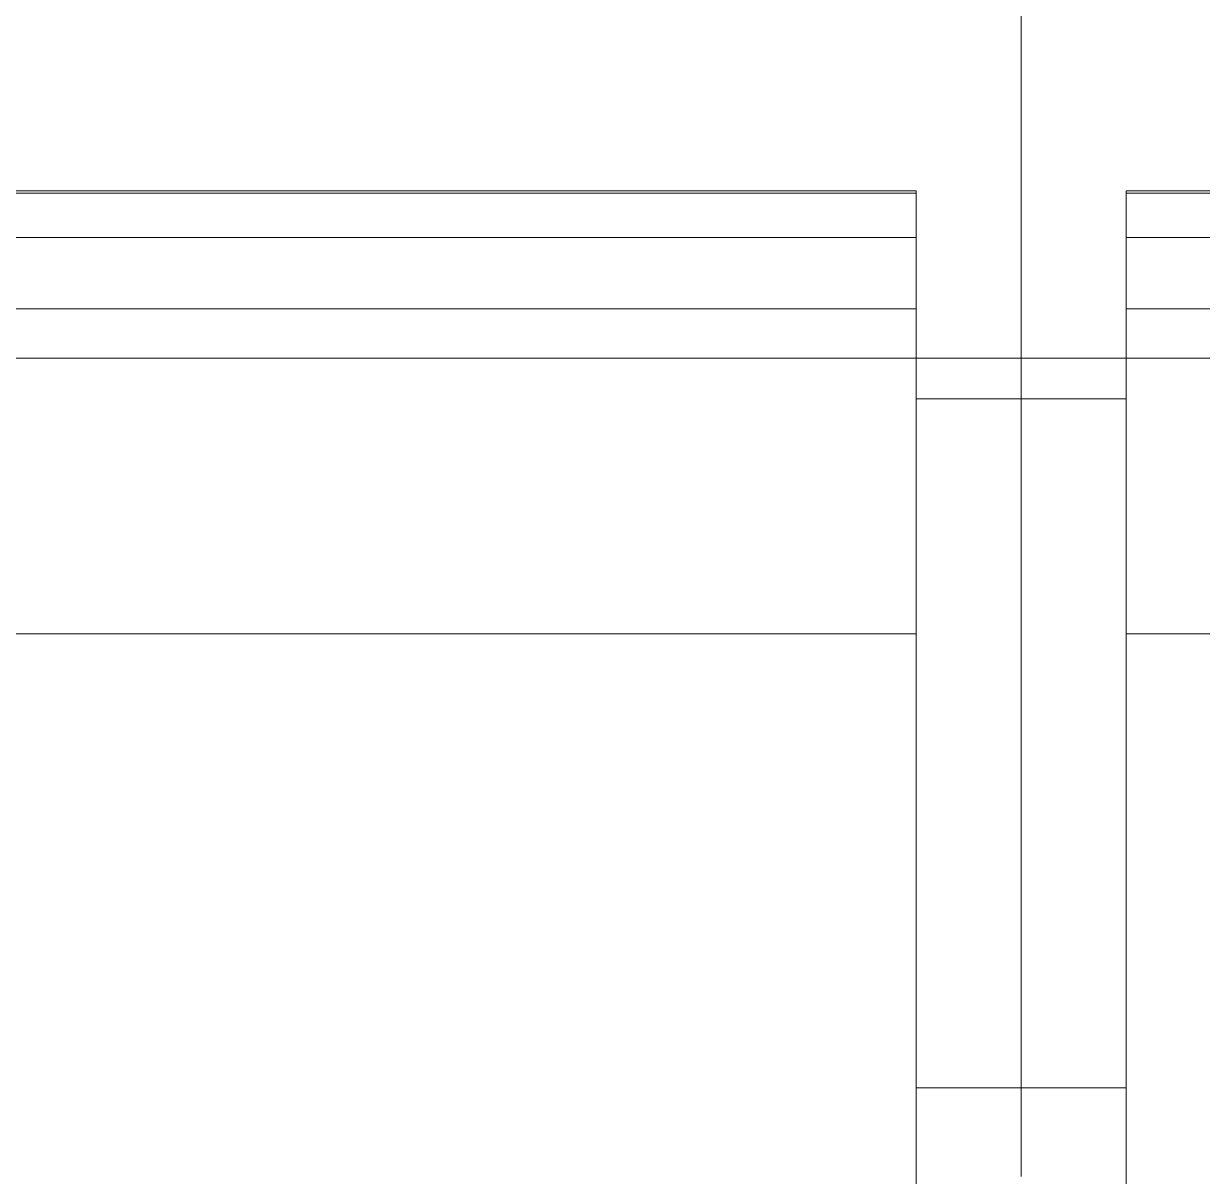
# Model space of a CAD drawing. Header units: millimetres. Extents: x -46169 to 237885, y -84465 to 18123.
# Drawn here: x 119707 to 119982, y -80473.6 to -80204.5 of the extents above; entities that cross this region are included whole.
import ezdxf

# ---------------------------------------------------------------- set-up
doc = ezdxf.new("R2010")
doc.units = ezdxf.units.MM
doc.header["$MEASUREMENT"] = 0
doc.linetypes.add('Wipeout_Contour', pattern=[1000, 0, -1000])
doc.layers.add('0_Pen_No__85', color=8, linetype='Continuous', lineweight=20)
doc.layers.add('New_A-35-M_FFE_Fixed_Pen_No__1', color=7, linetype='Continuous', lineweight=13)
doc.layers.add('New_A-25-M_Wall_Ext', color=7, linetype='Continuous')
doc.layers.add('New_A-35-M_FFE_Fixed', color=7, linetype='Continuous')

# ---------------------------------------------------------------- blocks, each defined once
blk = doc.blocks.new('Section Elem_2_2', base_point=(64459.15, -84332.61))
at = {"color": 254, "linetype": 'Wipeout_Contour', "lineweight": 0, "ltscale": 863243.063228}
blk.add_wipeout([(116728.38, -78182.61), (116728.38, -79726.43), (121319.73, -79726.43), (121319.73, -80282.61), (121879.36, -80282.61), (121879.36, -78182.61)], dxfattribs=at).dxf.layer = 'New_A-25-M_Wall_Ext'
blk = doc.blocks.new('Section Elem_23_2', base_point=(64459.15, -84332.61))
at = {"color": 254, "linetype": 'Wipeout_Contour', "lineweight": 0, "ltscale": 578040.126377}
blk.add_wipeout([(120489.73, -80189.27), (119939.73, -80189.27), (119939.73, -80204.54), (120489.73, -80204.54)], dxfattribs=at).dxf.layer = 'New_A-35-M_FFE_Fixed'
at = {"color": 254, "linetype": 'Wipeout_Contour', "lineweight": 0, "ltscale": 578144.344542}
blk.add_wipeout([(119964.23, -80243.61), (119964.23, -80244.13), (120465.23, -80244.13), (120465.23, -80243.61)], dxfattribs=at).dxf.layer = 'New_A-35-M_FFE_Fixed'
at = {"color": 254, "linetype": 'Wipeout_Contour', "lineweight": 0, "ltscale": 578168.921527}
blk.add_wipeout([(119964.23, -80254.45), (119964.23, -80255.42), (120465.23, -80255.42), (120465.23, -80254.45)], dxfattribs=at).dxf.layer = 'New_A-35-M_FFE_Fixed'
at = {"color": 254, "linetype": 'Wipeout_Contour', "lineweight": 0, "ltscale": 578175.094652}
blk.add_wipeout([(119964.23, -80256.82), (119964.23, -80258.61), (120465.23, -80258.61), (120465.23, -80256.82)], dxfattribs=at).dxf.layer = 'New_A-35-M_FFE_Fixed'
at = {"color": 254, "linetype": 'Wipeout_Contour', "lineweight": 0, "ltscale": 578195.816581}
blk.add_wipeout([(119964.23, -80265.7), (119964.23, -80268.38), (120465.23, -80268.38), (120465.23, -80265.7)], dxfattribs=at).dxf.layer = 'New_A-35-M_FFE_Fixed'
at = {"color": 254, "linetype": 'Wipeout_Contour', "lineweight": 0, "ltscale": 867908.398319}
blk.add_wipeout([(119964.23, -80346.96), (119964.23, -80503.33), (119994.23, -80503.33), (120435.23, -80503.33), (120465.23, -80503.33), (120465.23, -80346.96)], dxfattribs=at).dxf.layer = 'New_A-35-M_FFE_Fixed'
at = {"color": 254, "linetype": 'Wipeout_Contour', "lineweight": 0, "ltscale": 578171.548157}
blk.add_wipeout([(119964.23, -80256.82), (120465.23, -80256.82), (120465.23, -80255.42), (119964.23, -80255.42)], dxfattribs=at).dxf.layer = 'New_A-35-M_FFE_Fixed'
at = {"color": 254, "linetype": 'Wipeout_Contour', "lineweight": 0, "ltscale": 578179.446042}
blk.add_wipeout([(119964.23, -80258.61), (119964.23, -80260.74), (120465.23, -80260.74), (120465.23, -80258.61)], dxfattribs=at).dxf.layer = 'New_A-35-M_FFE_Fixed'
at = {"color": 254, "linetype": 'Wipeout_Contour', "lineweight": 0, "ltscale": 578289.078884}
blk.add_wipeout([(120465.23, -80271.08), (119964.23, -80271.08), (119964.23, -80346.96), (120465.23, -80346.96)], dxfattribs=at).dxf.layer = 'New_A-35-M_FFE_Fixed'
at = {"color": 254, "linetype": 'Wipeout_Contour', "lineweight": 0, "ltscale": 577531.486344}
blk.add_wipeout([(119939.73, -80351.09), (119939.73, -80371.46), (119964.23, -80371.46), (119964.23, -80351.09)], dxfattribs=at).dxf.layer = 'New_A-35-M_FFE_Fixed'
at = {"color": 254, "linetype": 'Wipeout_Contour', "lineweight": 0, "ltscale": 577622.638509}
blk.add_wipeout([(119939.73, -80412.46), (119964.23, -80412.46), (119964.23, -80391.97), (119939.73, -80391.97)], dxfattribs=at).dxf.layer = 'New_A-35-M_FFE_Fixed'
at = {"color": 254, "linetype": 'Wipeout_Contour', "lineweight": 0, "ltscale": 577773.877538}
blk.add_wipeout([(119939.73, -80466.62), (119939.73, -80473.58), (119964.23, -80473.58), (119964.23, -80466.62)], dxfattribs=at).dxf.layer = 'New_A-35-M_FFE_Fixed'
at = {"color": 254, "linetype": 'Wipeout_Contour', "lineweight": 0, "ltscale": 578156.387814}
blk.add_wipeout([(120465.23, -80244.13), (119964.23, -80244.13), (119964.23, -80254.45), (120465.23, -80254.45)], dxfattribs=at).dxf.layer = 'New_A-35-M_FFE_Fixed'
at = {"color": 254, "linetype": 'Wipeout_Contour', "lineweight": 0, "ltscale": 578184.461264}
blk.add_wipeout([(119964.23, -80260.74), (119964.23, -80263.13), (120465.23, -80263.13), (120465.23, -80260.74)], dxfattribs=at).dxf.layer = 'New_A-35-M_FFE_Fixed'
at = {"color": 254, "linetype": 'Wipeout_Contour', "lineweight": 0, "ltscale": 578201.788505}
blk.add_wipeout([(119964.23, -80268.38), (119964.23, -80271.08), (120465.23, -80271.08), (120465.23, -80268.38)], dxfattribs=at).dxf.layer = 'New_A-35-M_FFE_Fixed'
at = {"color": 254, "linetype": 'Wipeout_Contour', "lineweight": 0, "ltscale": 577398.870196}
blk.add_wipeout([(119964.23, -80292.11), (119939.73, -80292.11), (119939.73, -80311.28), (119964.23, -80311.28)], dxfattribs=at).dxf.layer = 'New_A-35-M_FFE_Fixed'
at = {"color": 254, "linetype": 'Wipeout_Contour', "lineweight": 0, "ltscale": 577576.990911}
blk.add_wipeout([(119939.73, -80391.97), (119964.23, -80391.97), (119964.23, -80371.46), (119939.73, -80371.46)], dxfattribs=at).dxf.layer = 'New_A-35-M_FFE_Fixed'
at = {"color": 254, "linetype": 'Wipeout_Contour', "lineweight": 0, "ltscale": 577758.427442}
blk.add_wipeout([(119939.73, -80459.71), (119939.73, -80466.62), (119964.23, -80466.62), (119964.23, -80459.71)], dxfattribs=at).dxf.layer = 'New_A-35-M_FFE_Fixed'
at = {"color": 254, "linetype": 'Wipeout_Contour', "lineweight": 0, "ltscale": 578189.977729}
blk.add_wipeout([(119964.23, -80263.13), (119964.23, -80265.7), (120465.23, -80265.7), (120465.23, -80263.13)], dxfattribs=at).dxf.layer = 'New_A-35-M_FFE_Fixed'
at = {"color": 254, "linetype": 'Wipeout_Contour', "lineweight": 0, "ltscale": 577442.126037}
blk.add_wipeout([(119939.73, -80330.99), (119964.23, -80330.99), (119964.23, -80311.28), (119939.73, -80311.28)], dxfattribs=at).dxf.layer = 'New_A-35-M_FFE_Fixed'
at = {"color": 254, "linetype": 'Wipeout_Contour', "lineweight": 0, "ltscale": 577743.109469}
blk.add_wipeout([(119939.73, -80459.71), (119964.23, -80459.71), (119964.23, -80452.87), (119939.73, -80452.87)], dxfattribs=at).dxf.layer = 'New_A-35-M_FFE_Fixed'
at = {"color": 254, "linetype": 'Wipeout_Contour', "lineweight": 0, "ltscale": 721629.074771}
blk.add_wipeout([(119964.23, -80249.35), (119939.73, -80249.35), (119939.73, -80263.87), (119964.23, -80263.87), (119964.23, -80250.05)], dxfattribs=at).dxf.layer = 'New_A-35-M_FFE_Fixed'
at = {"color": 254, "linetype": 'Wipeout_Contour', "lineweight": 0, "ltscale": 721871.256486}
blk.add_wipeout([(119939.73, -80330.99), (119939.73, -80351.09), (119964.23, -80351.09), (119964.23, -80346.96), (119964.23, -80330.99)], dxfattribs=at).dxf.layer = 'New_A-35-M_FFE_Fixed'
at = {"color": 254, "linetype": 'Wipeout_Contour', "lineweight": 0, "ltscale": 577713.136288}
blk.add_wipeout([(119939.73, -80452.87), (119964.23, -80452.87), (119964.23, -80432.81), (119939.73, -80432.81)], dxfattribs=at).dxf.layer = 'New_A-35-M_FFE_Fixed'
at = {"layer": 'New_A-35-M_FFE_Fixed_Pen_No__1', "linetype": 'Continuous'}
for p, q in [((119964.23, -80255.42), (119964.23, -80254.45)), ((120465.23, -80254.45), (119964.23, -80254.45)), ((119964.23, -80256.82), (119964.23, -80255.42)), ((119964.23, -80258.61), (119964.23, -80256.82)), ((119964.23, -80260.74), (119964.23, -80258.61)), ((120465.23, -80346.96), (119964.23, -80346.96)), ((119964.23, -80452.87), (119939.73, -80452.87))]:
    blk.add_line(p, q, dxfattribs=at)
at = {"color": 254, "linetype": 'Wipeout_Contour', "lineweight": 0, "ltscale": 1445363.651480723}
blk.add_wipeout([(119939.73, -80234.61), (119939.73, -80249.35), (119964.23, -80249.35), (119964.23, -80244.13), (119964.23, -80243.61), (120465.23, -80243.61), (120465.23, -80244.13), (120465.23, -80249.35), (120489.73, -80249.35), (120489.73, -80234.61)], dxfattribs=at).dxf.layer = 'New_A-35-M_FFE_Fixed'
at = {"color": 254, "linetype": 'Wipeout_Contour', "lineweight": 0, "ltscale": 721669.831937}
blk.add_wipeout([(119964.23, -80263.87), (119939.73, -80263.87), (119939.73, -80278.13), (119964.23, -80278.13), (119964.23, -80265.7)], dxfattribs=at).dxf.layer = 'New_A-35-M_FFE_Fixed'
at = {"color": 254, "linetype": 'Wipeout_Contour', "lineweight": 0, "ltscale": 577668.122272}
blk.add_wipeout([(119939.73, -80412.46), (119939.73, -80432.81), (119964.23, -80432.81), (119964.23, -80412.46)], dxfattribs=at).dxf.layer = 'New_A-35-M_FFE_Fixed'
at = {"layer": 'New_A-35-M_FFE_Fixed_Pen_No__1', "linetype": 'Continuous'}
for p, q in [((119964.23, -80244.13), (119964.23, -80243.61)), ((120465.23, -80243.61), (119964.23, -80243.61)), ((120465.23, -80244.13), (119964.23, -80244.13)), ((119964.23, -80254.45), (119964.23, -80244.13)), ((119964.23, -80263.13), (119964.23, -80260.74)), ((119964.23, -80265.7), (119964.23, -80263.13)), ((119964.23, -80268.38), (119964.23, -80265.7)), ((119964.23, -80271.08), (119964.23, -80268.38)), ((120465.23, -80271.08), (119964.23, -80271.08)), ((119964.23, -80503.33), (119964.23, -80346.96))]:
    blk.add_line(p, q, dxfattribs=at)
at = {"color": 254, "linetype": 'Wipeout_Contour', "lineweight": 0, "ltscale": 578107.242839}
blk.add_wipeout([(119939.73, -80234.61), (120489.73, -80234.61), (120489.73, -80219.66), (119939.73, -80219.66)], dxfattribs=at).dxf.layer = 'New_A-35-M_FFE_Fixed'
at = {"color": 254, "linetype": 'Wipeout_Contour', "lineweight": 0, "ltscale": 577361.989281}
blk.add_wipeout([(119939.73, -80292.11), (119964.23, -80292.11), (119964.23, -80278.13), (119939.73, -80278.13)], dxfattribs=at).dxf.layer = 'New_A-35-M_FFE_Fixed'
at = {"layer": 'New_A-35-M_FFE_Fixed_Pen_No__1', "linetype": 'Continuous'}
for p, q in [((119964.23, -80346.96), (119964.23, -80271.08)), ((119964.23, -80292.11), (119939.73, -80292.11))]:
    blk.add_line(p, q, dxfattribs=at)
at = {"color": 254, "linetype": 'Wipeout_Contour', "lineweight": 0, "ltscale": 578073.861767}
blk.add_wipeout([(120489.73, -80219.66), (120489.73, -80204.54), (119939.73, -80204.54), (119939.73, -80219.66)], dxfattribs=at).dxf.layer = 'New_A-35-M_FFE_Fixed'
blk = doc.blocks.new('Section Elem_25_2', base_point=(64459.15, -84332.61))
at = {"color": 254, "linetype": 'Wipeout_Contour', "lineweight": 0, "ltscale": 576315.838336}
blk.add_wipeout([(119414.23, -80244.13), (119915.23, -80244.13), (119915.23, -80243.61), (119414.23, -80243.61)], dxfattribs=at).dxf.layer = 'New_A-35-M_FFE_Fixed'
at = {"color": 254, "linetype": 'Wipeout_Contour', "lineweight": 0, "ltscale": 576340.493329}
blk.add_wipeout([(119414.23, -80255.42), (119915.23, -80255.42), (119915.23, -80254.45), (119414.23, -80254.45)], dxfattribs=at).dxf.layer = 'New_A-35-M_FFE_Fixed'
at = {"color": 254, "linetype": 'Wipeout_Contour', "lineweight": 0, "ltscale": 576346.686001}
blk.add_wipeout([(119414.23, -80258.61), (119915.23, -80258.61), (119915.23, -80256.82), (119414.23, -80256.82)], dxfattribs=at).dxf.layer = 'New_A-35-M_FFE_Fixed'
at = {"color": 254, "linetype": 'Wipeout_Contour', "lineweight": 0, "ltscale": 576367.473669}
blk.add_wipeout([(119414.23, -80268.38), (119915.23, -80268.38), (119915.23, -80265.7), (119414.23, -80265.7)], dxfattribs=at).dxf.layer = 'New_A-35-M_FFE_Fixed'
at = {"color": 254, "linetype": 'Wipeout_Contour', "lineweight": 0, "ltscale": 576720.051562}
blk.add_wipeout([(119915.23, -80346.96), (119414.23, -80346.96), (119414.23, -80503.33), (119915.23, -80503.33)], dxfattribs=at).dxf.layer = 'New_A-35-M_FFE_Fixed'
at = {"color": 254, "linetype": 'Wipeout_Contour', "lineweight": 0, "ltscale": 576343.128269}
blk.add_wipeout([(119414.23, -80256.82), (119915.23, -80256.82), (119915.23, -80255.42), (119414.23, -80255.42)], dxfattribs=at).dxf.layer = 'New_A-35-M_FFE_Fixed'
at = {"color": 254, "linetype": 'Wipeout_Contour', "lineweight": 0, "ltscale": 576351.05121}
blk.add_wipeout([(119414.23, -80260.74), (119915.23, -80260.74), (119915.23, -80258.61), (119414.23, -80258.61)], dxfattribs=at).dxf.layer = 'New_A-35-M_FFE_Fixed'
at = {"color": 254, "linetype": 'Wipeout_Contour', "lineweight": 0, "ltscale": 576461.031744}
blk.add_wipeout([(119414.23, -80271.08), (119414.23, -80346.96), (119915.23, -80346.96), (119915.23, -80271.08)], dxfattribs=at).dxf.layer = 'New_A-35-M_FFE_Fixed'
at = {"color": 254, "linetype": 'Wipeout_Contour', "lineweight": 0, "ltscale": 577450.071196}
blk.add_wipeout([(119939.73, -80351.09), (119915.23, -80351.09), (119915.23, -80371.46), (119939.73, -80371.46)], dxfattribs=at).dxf.layer = 'New_A-35-M_FFE_Fixed'
at = {"color": 254, "linetype": 'Wipeout_Contour', "lineweight": 0, "ltscale": 577541.236221}
blk.add_wipeout([(119915.23, -80412.46), (119939.73, -80412.46), (119939.73, -80391.97), (119915.23, -80391.97)], dxfattribs=at).dxf.layer = 'New_A-35-M_FFE_Fixed'
at = {"color": 254, "linetype": 'Wipeout_Contour', "lineweight": 0, "ltscale": 577692.496566}
blk.add_wipeout([(119915.23, -80473.58), (119939.73, -80473.58), (119939.73, -80466.62), (119915.23, -80466.62)], dxfattribs=at).dxf.layer = 'New_A-35-M_FFE_Fixed'
at = {"color": 254, "linetype": 'Wipeout_Contour', "lineweight": 0, "ltscale": 576327.919809}
blk.add_wipeout([(119414.23, -80254.45), (119915.23, -80254.45), (119915.23, -80244.13), (119414.23, -80244.13)], dxfattribs=at).dxf.layer = 'New_A-35-M_FFE_Fixed'
at = {"color": 254, "linetype": 'Wipeout_Contour', "lineweight": 0, "ltscale": 576356.082323}
blk.add_wipeout([(119414.23, -80263.13), (119915.23, -80263.13), (119915.23, -80260.74), (119414.23, -80260.74)], dxfattribs=at).dxf.layer = 'New_A-35-M_FFE_Fixed'
at = {"color": 254, "linetype": 'Wipeout_Contour', "lineweight": 0, "ltscale": 576373.464567}
blk.add_wipeout([(119414.23, -80271.08), (119915.23, -80271.08), (119915.23, -80268.38), (119414.23, -80268.38)], dxfattribs=at).dxf.layer = 'New_A-35-M_FFE_Fixed'
at = {"color": 254, "linetype": 'Wipeout_Contour', "lineweight": 0, "ltscale": 577317.436394}
blk.add_wipeout([(119915.23, -80311.28), (119939.73, -80311.28), (119939.73, -80292.11), (119915.23, -80292.11)], dxfattribs=at).dxf.layer = 'New_A-35-M_FFE_Fixed'
at = {"color": 254, "linetype": 'Wipeout_Contour', "lineweight": 0, "ltscale": 577495.582184}
blk.add_wipeout([(119915.23, -80391.97), (119939.73, -80391.97), (119939.73, -80371.46), (119915.23, -80371.46)], dxfattribs=at).dxf.layer = 'New_A-35-M_FFE_Fixed'
at = {"color": 254, "linetype": 'Wipeout_Contour', "lineweight": 0, "ltscale": 577677.044277}
blk.add_wipeout([(119939.73, -80459.71), (119915.23, -80459.71), (119915.23, -80466.62), (119939.73, -80466.62)], dxfattribs=at).dxf.layer = 'New_A-35-M_FFE_Fixed'
at = {"layer": 'New_A-35-M_FFE_Fixed_Pen_No__1', "linetype": 'Continuous'}
for p, q in [((119939.73, -80391.97), (119939.73, -80371.46)), ((119939.73, -80473.58), (119939.73, -80466.62))]:
    blk.add_line(p, q, dxfattribs=at)
at = {"color": 254, "linetype": 'Wipeout_Contour', "lineweight": 0, "ltscale": 576361.616302}
blk.add_wipeout([(119414.23, -80265.7), (119915.23, -80265.7), (119915.23, -80263.13), (119414.23, -80263.13)], dxfattribs=at).dxf.layer = 'New_A-35-M_FFE_Fixed'
at = {"color": 254, "linetype": 'Wipeout_Contour', "lineweight": 0, "ltscale": 577360.698288}
blk.add_wipeout([(119915.23, -80330.99), (119939.73, -80330.99), (119939.73, -80311.28), (119915.23, -80311.28)], dxfattribs=at).dxf.layer = 'New_A-35-M_FFE_Fixed'
at = {"color": 254, "linetype": 'Wipeout_Contour', "lineweight": 0, "ltscale": 577661.724129}
blk.add_wipeout([(119915.23, -80459.71), (119939.73, -80459.71), (119939.73, -80452.87), (119915.23, -80452.87)], dxfattribs=at).dxf.layer = 'New_A-35-M_FFE_Fixed'
at = {"layer": 'New_A-35-M_FFE_Fixed_Pen_No__1', "linetype": 'Continuous'}
blk.add_line((119939.73, -80466.62), (119939.73, -80459.71), dxfattribs=at)
at = {"color": 254, "linetype": 'Wipeout_Contour', "lineweight": 0, "ltscale": 865806.042087}
blk.add_wipeout([(119939.73, -80249.35), (119915.23, -80249.35), (119915.23, -80256.22), (119915.23, -80256.82), (119915.23, -80263.87), (119939.73, -80263.87)], dxfattribs=at).dxf.layer = 'New_A-35-M_FFE_Fixed'
at = {"color": 254, "linetype": 'Wipeout_Contour', "lineweight": 0, "ltscale": 721749.956067}
blk.add_wipeout([(119915.23, -80351.09), (119939.73, -80351.09), (119939.73, -80330.99), (119915.23, -80330.99), (119915.23, -80346.96)], dxfattribs=at).dxf.layer = 'New_A-35-M_FFE_Fixed'
at = {"color": 254, "linetype": 'Wipeout_Contour', "lineweight": 0, "ltscale": 577631.746703}
blk.add_wipeout([(119915.23, -80452.87), (119939.73, -80452.87), (119939.73, -80432.81), (119915.23, -80432.81)], dxfattribs=at).dxf.layer = 'New_A-35-M_FFE_Fixed'
at = {"layer": 'New_A-35-M_FFE_Fixed_Pen_No__1', "linetype": 'Continuous'}
for p, q in [((119414.23, -80254.45), (119915.23, -80254.45)), ((119915.23, -80255.42), (119915.23, -80254.45)), ((119915.23, -80256.82), (119915.23, -80255.42)), ((119915.23, -80258.61), (119915.23, -80256.82)), ((119915.23, -80260.74), (119915.23, -80258.61)), ((119939.73, -80330.99), (119939.73, -80311.28)), ((119939.73, -80351.09), (119939.73, -80330.99)), ((119414.23, -80346.96), (119915.23, -80346.96)), ((119939.73, -80371.46), (119939.73, -80351.09)), ((119915.23, -80452.87), (119939.73, -80452.87)), ((119939.73, -80459.71), (119939.73, -80452.87))]:
    blk.add_line(p, q, dxfattribs=at)
at = {"color": 254, "linetype": 'Wipeout_Contour', "lineweight": 0, "ltscale": 1152634.023903487}
blk.add_wipeout([(119389.73, -80234.61), (119389.73, -80249.35), (119414.23, -80249.35), (119414.23, -80243.61), (119915.23, -80243.61), (119915.23, -80249.35), (119939.73, -80249.35), (119939.73, -80234.61)], dxfattribs=at).dxf.layer = 'New_A-35-M_FFE_Fixed'
at = {"color": 254, "linetype": 'Wipeout_Contour', "lineweight": 0, "ltscale": 865849.457999}
blk.add_wipeout([(119915.23, -80263.87), (119915.23, -80265.7), (119915.23, -80268.38), (119915.23, -80278.13), (119939.73, -80278.13), (119939.73, -80263.87)], dxfattribs=at).dxf.layer = 'New_A-35-M_FFE_Fixed'
at = {"color": 254, "linetype": 'Wipeout_Contour', "lineweight": 0, "ltscale": 577586.726388}
blk.add_wipeout([(119915.23, -80432.81), (119939.73, -80432.81), (119939.73, -80412.46), (119915.23, -80412.46)], dxfattribs=at).dxf.layer = 'New_A-35-M_FFE_Fixed'
at = {"layer": 'New_A-35-M_FFE_Fixed_Pen_No__1', "linetype": 'Continuous'}
for p, q in [((119414.23, -80243.61), (119915.23, -80243.61)), ((119414.23, -80244.13), (119915.23, -80244.13)), ((119915.23, -80244.13), (119915.23, -80243.61)), ((119915.23, -80254.45), (119915.23, -80244.13)), ((119939.73, -80263.87), (119939.73, -80249.35)), ((119915.23, -80263.13), (119915.23, -80260.74)), ((119915.23, -80265.7), (119915.23, -80263.13)), ((119915.23, -80268.38), (119915.23, -80265.7)), ((119915.23, -80271.08), (119915.23, -80268.38)), ((119414.23, -80271.08), (119915.23, -80271.08)), ((119915.23, -80503.33), (119915.23, -80346.96)), ((119939.73, -80412.46), (119939.73, -80391.97)), ((119939.73, -80432.81), (119939.73, -80412.46)), ((119939.73, -80452.87), (119939.73, -80432.81))]:
    blk.add_line(p, q, dxfattribs=at)
at = {"color": 254, "linetype": 'Wipeout_Contour', "lineweight": 0, "ltscale": 576278.61929}
blk.add_wipeout([(119389.73, -80234.61), (119939.73, -80234.61), (119939.73, -80219.66), (119389.73, -80219.66)], dxfattribs=at).dxf.layer = 'New_A-35-M_FFE_Fixed'
at = {"color": 254, "linetype": 'Wipeout_Contour', "lineweight": 0, "ltscale": 577280.550246}
blk.add_wipeout([(119939.73, -80278.13), (119915.23, -80278.13), (119915.23, -80292.11), (119939.73, -80292.11)], dxfattribs=at).dxf.layer = 'New_A-35-M_FFE_Fixed'
at = {"layer": 'New_A-35-M_FFE_Fixed_Pen_No__1', "linetype": 'Continuous'}
for p, q in [((119939.73, -80249.35), (119939.73, -80234.61)), ((119939.73, -80278.13), (119939.73, -80263.87)), ((119915.23, -80346.96), (119915.23, -80271.08)), ((119939.73, -80292.11), (119939.73, -80278.13)), ((119915.23, -80292.11), (119939.73, -80292.11)), ((119939.73, -80311.28), (119939.73, -80292.11))]:
    blk.add_line(p, q, dxfattribs=at)
at = {"color": 254, "linetype": 'Wipeout_Contour', "lineweight": 0, "ltscale": 576245.132291}
blk.add_wipeout([(119389.73, -80219.66), (119939.73, -80219.66), (119939.73, -80204.54), (119389.73, -80204.54)], dxfattribs=at).dxf.layer = 'New_A-35-M_FFE_Fixed'
at = {"layer": 'New_A-35-M_FFE_Fixed_Pen_No__1', "linetype": 'Continuous'}
for p, q in [((119939.73, -80204.54), (119939.73, -80189.27)), ((119939.73, -80219.66), (119939.73, -80204.54)), ((119939.73, -80234.61), (119939.73, -80219.66))]:
    blk.add_line(p, q, dxfattribs=at)
blk = doc.blocks.new('I-05 Lecture Theatre Elevation_STORY_MARKER', base_point=(64459.15, -84332.61))
at = {"layer": '0_Pen_No__85', "linetype": 'Continuous'}
blk.add_line((109406.88, -80282.61), (122222.29, -80282.61), dxfattribs=at)

msp = doc.modelspace()

# ---------------------------------------------------------------- block references
at = {"layer": 'New_A-25-M_Wall_Ext'}
msp.add_blockref('Section Elem_2_2', (64459.15, -84332.61), dxfattribs=at)

# ---------------------------------------------------------------- next in the draw order: block references
at = {"layer": 'New_A-35-M_FFE_Fixed'}
msp.add_blockref('Section Elem_23_2', (64459.15, -84332.61), dxfattribs=at)

# ---------------------------------------------------------------- next in the draw order: block references
msp.add_blockref('Section Elem_25_2', (64459.15, -84332.61), dxfattribs=at)

# ---------------------------------------------------------------- next in the draw order: block references
at = {"linetype": 'Continuous', "lineweight": 0}
msp.add_blockref('I-05 Lecture Theatre Elevation_STORY_MARKER', (64459.15, -84332.61), dxfattribs=at)

doc.saveas('drawing.dxf')
